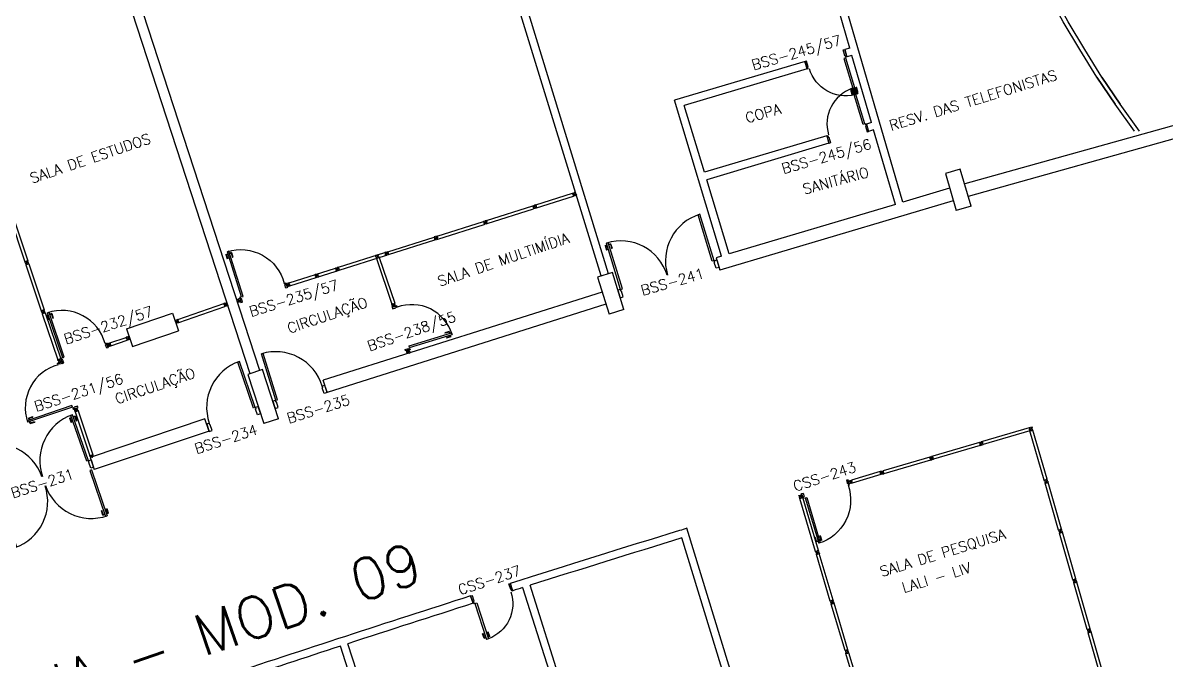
# Model space of a CAD drawing. Extents: x -152 to 150, y 325 to 437.
# Drawn here: x -131.81 to -109.69, y 387.06 to 399.38 of the extents above; entities that cross this region are included whole.
import ezdxf
from ezdxf.enums import TextEntityAlignment as Align

# ---------------------------------------------------------------- set-up
doc = ezdxf.new("R2010")
doc.units = 0
doc.header["$LTSCALE"] = 0.01
doc.header["$MEASUREMENT"] = 0
doc.layers.get('0').update_dxf_attribs({"linetype": 'CONTINUOUS'})
for name, color, linetype in [('ALV', 2, 'CONTINUOUS'), ('AREA', 2, 'CONTINUOUS'), ('DIV', 2, 'CONTINUOUS'), ('ESQ', 1, 'CONTINUOUS'), ('ESTR', 3, 'CONTINUOUS'), ('PORTA', 2, 'CONTINUOUS'), ('TEXTO', 2, 'CONTINUOUS'), ('TEXTO-ENDEREÇO', 2, 'CONTINUOUS'), ('USO', 2, 'CONTINUOUS')]:
    doc.layers.add(name, color=color, linetype=linetype)
doc.styles.add('LEGENDA', font='romans.shx', dxfattribs={"height": 0.2})
doc.styles.add('UNB-100', font='simplex.shx', dxfattribs={"height": 3})
doc.styles.add('UNB-100-1', font='simplex.shx', dxfattribs={"height": 0.2})

# ---------------------------------------------------------------- blocks, each defined once
blk = doc.blocks.new('MTT-SSC')
for p, q in [((-0.006, 0.03), (-0.03, 0.03)), ((-0.03, 0.008), (-0.03, 0.03)), ((-0.03, 0.008), (-0.02, 0.008)), ((-0.02, -0.008), (-0.02, 0.008)), ((-0.006, 0.0205), (-0.006, 0.03)), ((0.006, 0.0205), (-0.006, 0.0205)), ((0.0051, 0), (-0.0051, 0)), ((-0.0051, 0), (0.0051, 0)), ((0, -0.0051), (0, 0.0051)), ((0, 0.0051), (0, -0.0051)), ((0.006, 0.0205), (0.006, 0.03)), ((0.006, 0.03), (0.03, 0.03)), ((0.02, -0.008), (0.02, 0.008)), ((0.03, 0.008), (0.02, 0.008)), ((0.03, 0.008), (0.03, 0.03)), ((-0.03, -0.008), (-0.02, -0.008)), ((-0.03, -0.008), (-0.03, -0.03)), ((-0.03, -0.03), (-0.006, -0.03)), ((-0.03, -0.03), (-0.009, -0.03)), ((-0.009, -0.03), (-0.027, -0.03)), ((-0.006, -0.0205), (-0.006, -0.03)), ((-0.006, -0.0205), (-0.006, -0.03)), ((0.006, -0.0205), (-0.006, -0.0205)), ((-0.006, -0.0205), (0.006, -0.0205)), ((0.006, -0.0205), (0.006, -0.03)), ((0.006, -0.0205), (0.006, -0.03)), ((0.03, -0.03), (0.006, -0.03)), ((0.03, -0.008), (0.02, -0.008)), ((0.03, -0.008), (0.03, -0.03))]:
    blk.add_line(p, q)
blk = doc.blocks.new('PDV2E-SSC')
at = {"layer": 'DIV'}
for p, q in [((0.034, 0.925), (0.034, 0.835)), ((0.034, 0.925), (0.074, 0.925)), ((0.044, 0.915), (0.044, 0.835)), ((0.044, 0.915), (0.074, 0.915)), ((0.076, 0.05), (0.076, 0.965)), ((0.106, 0.965), (0.076, 0.965)), ((0.106, 0.05), (0.106, 0.965)), ((0.148, 0.925), (0.108, 0.925)), ((0.138, 0.915), (0.108, 0.915)), ((0.138, 0.915), (0.138, 0.835)), ((0.148, 0.925), (0.148, 0.835)), ((0.044, 0.835), (0.034, 0.835)), ((0.138, 0.835), (0.148, 0.835)), ((0.031, 0.05), (0.031, -0.05)), ((0.051, 0.05), (0.031, 0.05)), ((0.051, 0.02), (0.051, 0.05)), ((0.051, 0.02), (0.061, 0.02)), ((0.061, -0.05), (0.061, 0.02)), ((0.076, 0.05), (0.106, 0.05)), ((0.95, 0.02), (0.94, 0.02)), ((0.94, -0.05), (0.94, 0.02)), ((0.95, 0.02), (0.95, 0.05)), ((0.95, 0.05), (0.97, 0.05)), ((0.97, 0.05), (0.97, 0.035)), ((0.97, 0.035), (0.97, -0.035)), ((0.031, -0.05), (0.061, -0.05)), ((0.97, -0.05), (0.94, -0.05)), ((0.97, -0.035), (0.97, -0.05))]:
    blk.add_line(p, q, dxfattribs=at)
at = {"layer": 'DIV', "color": 1}
blk.add_arc((0.076, 0.1), 0.865, 356.6786, 90, dxfattribs=at)
blk = doc.blocks.new('MTINI-SSC')
for p, q in [((-0.03, 0.008), (-0.03, 0.028)), ((-0.03, 0.028), (-0.008, 0.028)), ((-0.03, 0.008), (-0.02, 0.008)), ((-0.02, 0), (-0.02, 0.008)), ((-0.001, 0), (-0.02, 0)), ((-0.008, 0.019), (-0.008, 0.028)), ((0.008, 0.019), (-0.008, 0.019)), ((0.005, 0), (-0.005, 0)), ((0.02, 0), (-0.001, 0)), ((0, -0.005), (0, 0.005)), ((0.008, 0.019), (0.008, 0.028)), ((0.03, 0.028), (0.008, 0.028)), ((0.03, 0.008), (0.02, 0.008)), ((0.02, 0), (0.02, 0.008)), ((0.03, 0.008), (0.03, 0.028))]:
    blk.add_line(p, q)
blk = doc.blocks.new('DIVMT-SSC')
for p, q in [((0, 0.005), (0, -0.005)), ((0, -0.005), (0, 0.005)), ((-0.03, -0.03), (-0.03, -0.97)), ((0.006, -0.03), (-0.006, -0.03)), ((-0.005, 0), (0.005, 0)), ((0.005, 0), (-0.005, 0)), ((0.006, -0.02), (0.006, -0.03)), ((0.03, -0.03), (0.03, -0.97)), ((0.03, -0.97), (-0.03, -0.97)), ((-0.006, -0.98), (-0.006, -0.97)), ((-0.006, -0.98), (0.006, -0.98)), ((0.006, -1.001), (-0.006, -1.001)), ((0.005, -0.97), (-0.005, -0.97)), ((0, -0.994), (0, -1.007)), ((0, -1.02), (0, -1.021)), ((0.006, -0.98), (0.006, -0.97))]:
    blk.add_line(p, q)
blk.add_lwpolyline([(0.006, -0.02), (-0.006, -0.02), (0.006, -0.02), (0.006, -0.03), (0.03, -0.03), (0.03, -0.008), (0.02, -0.008), (0.02, 0.008), (0.03, 0.008), (0.03, 0.03), (0.006, 0.03), (0.006, 0.02), (-0.006, 0.02), (-0.006, 0.03), (-0.03, 0.03), (-0.03, 0.008), (-0.02, 0.008), (-0.02, -0.008), (-0.03, -0.008), (-0.03, -0.03), (-0.006, -0.03), (-0.006, -0.02), (-0.006, -0.03)])
blk = doc.blocks.new('PDV2D-SSC')
for p, q in [((-0.148, 0.925), (-0.108, 0.925)), ((-0.148, 0.925), (-0.148, 0.835)), ((-0.138, 0.915), (-0.108, 0.915)), ((-0.138, 0.915), (-0.138, 0.835)), ((-0.106, 0.965), (-0.076, 0.965)), ((-0.106, 0.05), (-0.106, 0.965)), ((-0.076, 0.05), (-0.076, 0.965)), ((-0.034, 0.925), (-0.074, 0.925)), ((-0.044, 0.915), (-0.074, 0.915)), ((-0.044, 0.915), (-0.044, 0.835)), ((-0.034, 0.925), (-0.034, 0.835)), ((-0.138, 0.835), (-0.148, 0.835)), ((-0.044, 0.835), (-0.034, 0.835)), ((-0.95, 0.05), (-0.97, 0.05)), ((-0.97, 0.05), (-0.97, 0.035)), ((-0.97, 0.035), (-0.97, -0.035)), ((-0.95, 0.02), (-0.95, 0.05)), ((-0.95, 0.02), (-0.94, 0.02)), ((-0.94, -0.05), (-0.94, 0.02)), ((-0.076, 0.05), (-0.106, 0.05)), ((-0.051, 0.02), (-0.061, 0.02)), ((-0.061, -0.05), (-0.061, 0.02)), ((-0.051, 0.05), (-0.031, 0.05)), ((-0.051, 0.02), (-0.051, 0.05)), ((-0.031, 0.05), (-0.031, -0.05)), ((-0.97, -0.035), (-0.97, -0.05)), ((-0.97, -0.05), (-0.94, -0.05)), ((-0.031, -0.05), (-0.061, -0.05))]:
    blk.add_line(p, q)
at = {"color": 1}
blk.add_arc((-0.076, 0.1), 0.865, 90, 183.3214, dxfattribs=at)
blk = doc.blocks.new('PTDP-SSC')
at = {"color": 2}
for p, q in [((0.055, 1.015), (0.09, 1.015)), ((0.055, 0.075), (0.055, 1.015)), ((0.09, 0.075), (0.09, 1.015)), ((1.91, 0.075), (1.91, 1.015)), ((1.945, 1.015), (1.91, 1.015)), ((1.945, 0.075), (1.945, 1.015)), ((0.05, 0.075), (0, 0.075)), ((0, 0.075), (0, -0.075)), ((0.05, 0.04), (0.05, 0.075)), ((0.06, 0.04), (0.05, 0.04)), ((0.055, 0.075), (0.09, 0.075)), ((0.06, -0.075), (0.06, 0.04)), ((1.945, 0.075), (1.91, 0.075)), ((1.94, -0.075), (1.94, 0.04)), ((1.94, 0.04), (1.95, 0.04)), ((1.95, 0.04), (1.95, 0.075)), ((1.95, 0.075), (2, 0.075)), ((2, 0.075), (2, -0.075)), ((0, -0.075), (0.06, -0.075)), ((2, -0.075), (1.94, -0.075))]:
    blk.add_line(p, q, dxfattribs=at)
at = {"color": 1}
for centre, start, end in [((0.055, 0.075), 0, 90), ((1.945, 0.075), 90, 180)]:
    blk.add_arc(centre, 0.94, start, end, dxfattribs=at)
blk = doc.blocks.new('PISOANF-SSC')
for p, q in [((0, 0), (-0.224, -0.6)), ((-0.224, -0.6), (-0.427, -1.2)), ((-0.427, -1.2), (-0.603, -1.8)), ((-0.603, -1.8), (-0.772, -2.4)), ((-0.772, -2.4), (-0.914, -3)), ((-0.914, -3), (-1.032, -3.6)), ((-1.032, -3.6), (-1.14, -4.2)), ((-1.14, -4.2), (-1.223, -4.8)), ((-1.223, -4.8), (-1.28, -5.3)), ((-1.28, -5.3), (-1.324, -5.8)), ((-1.324, -5.8), (-1.355, -6.3)), ((-1.355, -6.3), (-1.374, -6.8)), ((-1.374, -6.8), (-1.374, -7.111)), ((-1.374, -7.111), (-1.38, -7.611)), ((-1.374, -8.093), (-1.38, -7.593)), ((-1.355, -8.593), (-1.374, -8.093)), ((-1.324, -9.093), (-1.355, -8.593)), ((-1.28, -9.593), (-1.324, -9.093)), ((-1.223, -10.093), (-1.28, -9.593)), ((-1.14, -10.693), (-1.223, -10.093)), ((-1.032, -11.293), (-1.14, -10.693)), ((-0.914, -11.893), (-1.032, -11.293)), ((-0.772, -12.493), (-0.914, -11.893)), ((-0.603, -13.093), (-0.772, -12.493)), ((-0.427, -13.693), (-0.603, -13.093))]:
    blk.add_line(p, q)
blk.add_lwpolyline([(-0.224, -14.293), (-0.427, -13.693)], close=True)
blk.add_lwpolyline([(0, -14.893), (-0.224, -14.293)])
blk = doc.blocks.new('PD80-SSC')
at = {"color": 2}
for p, q in [((-0.777, 0.01), (-0.777, -0.03)), ((-0.777, 0.01), (-0.687, 0.01)), ((-0.687, 0), (-0.687, 0.01)), ((-0.075, 0), (0.075, 0)), ((-0.075, 0), (-0.075, -0.02)), ((0.075, -0.03), (0.075, 0)), ((-0.817, -0.065), (-0.817, -0.03)), ((-0.085, -0.03), (-0.817, -0.03)), ((-0.085, -0.065), (-0.817, -0.065)), ((-0.777, -0.105), (-0.777, -0.065)), ((-0.777, -0.105), (-0.687, -0.105)), ((-0.767, 0), (-0.767, -0.03)), ((-0.767, 0), (-0.687, 0)), ((-0.767, -0.095), (-0.767, -0.065)), ((-0.767, -0.095), (-0.687, -0.095)), ((-0.687, -0.095), (-0.687, -0.105)), ((-0.085, -0.03), (-0.085, -0.065)), ((-0.075, -0.02), (-0.04, -0.02)), ((-0.04, -0.03), (-0.04, -0.02)), ((-0.04, -0.03), (0.075, -0.03)), ((-0.075, -0.781), (-0.04, -0.781)), ((-0.075, -0.801), (-0.075, -0.781)), ((-0.075, -0.801), (0.075, -0.801)), ((-0.075, -0.802), (0.075, -0.802)), ((-0.04, -0.771), (0.075, -0.771)), ((-0.04, -0.771), (-0.04, -0.781)), ((0.075, -0.771), (0.075, -0.801))]:
    blk.add_line(p, q, dxfattribs=at)
at = {"color": 1}
blk.add_arc((-0.085, -0.03), 0.731, 182.6571, 270, dxfattribs=at)
blk = doc.blocks.new('A$C73356FFD')
at = {"layer": 'DIV'}
for p, q in [((0.025, 0.03), (0.035, 0.03)), ((0.035, 0.03), (0.025, 0.03)), ((0.03, 0.025), (0.03, 0.035)), ((0.03, 0.035), (0.03, 0.025))]:
    blk.add_line(p, q, dxfattribs=at)
blk.add_lwpolyline([(0.009, 0.036), (0, 0.036), (0, 0.06), (0.022, 0.06), (0.022, 0.05), (0.038, 0.05), (0.038, 0.06), (0.06, 0.06), (0.06, 0.036), (0.05, 0.036), (0.05, 0.024), (0.06, 0.024), (0.06, 0), (0.038, 0), (0.038, 0.01), (0.022, 0.01), (0.022, 0), (0, 0), (0, 0.024), (0.009, 0.024)], close=True, dxfattribs=at)
blk = doc.blocks.new('PE80')
for p, q in [((0.075, 0), (-0.075, 0)), ((-0.075, -0.03), (-0.075, 0)), ((0.075, 0), (0.075, -0.02)), ((0.777, 0.01), (0.687, 0.01)), ((0.687, 0), (0.687, 0.01)), ((0.777, 0.01), (0.777, -0.03)), ((0.04, -0.03), (-0.075, -0.03)), ((0.075, -0.02), (0.04, -0.02)), ((0.04, -0.03), (0.04, -0.02)), ((0.085, -0.03), (0.817, -0.03)), ((0.085, -0.03), (0.085, -0.065)), ((0.085, -0.065), (0.817, -0.065)), ((0.767, 0), (0.687, 0)), ((0.767, -0.095), (0.687, -0.095)), ((0.687, -0.095), (0.687, -0.105)), ((0.777, -0.105), (0.687, -0.105)), ((0.767, 0), (0.767, -0.03)), ((0.767, -0.095), (0.767, -0.065)), ((0.777, -0.105), (0.777, -0.065)), ((0.817, -0.065), (0.817, -0.03)), ((0.04, -0.771), (-0.075, -0.771)), ((-0.075, -0.771), (-0.075, -0.801)), ((0.075, -0.801), (-0.075, -0.801)), ((0.075, -0.802), (-0.075, -0.802)), ((0.04, -0.771), (0.04, -0.781)), ((0.075, -0.781), (0.04, -0.781)), ((0.075, -0.801), (0.075, -0.781))]:
    blk.add_line(p, q)
blk.add_arc((0.085, -0.03), 0.731, 270, 357.3429)
blk = doc.blocks.new('porta1')
at = {"layer": 'ALV'}
blk.add_line((-125.924, 392.234), (-125.999, 392.472), dxfattribs=at)
at = {"layer": 'ESQ'}
for p, q in [((-126.916, 392.085), (-127.193, 392.983)), ((-126.883, 392.095), (-127.159, 392.993)), ((-126.018, 392.361), (-125.97, 392.377)), ((-126.007, 392.328), (-126.018, 392.361)), ((-126.017, 392.325), (-126.007, 392.328)), ((-125.981, 392.216), (-126.017, 392.325)), ((-125.97, 392.377), (-125.924, 392.234)), ((-126.921, 392.083), (-126.969, 392.069)), ((-126.969, 392.069), (-126.925, 391.925)), ((-126.911, 392.05), (-126.921, 392.083)), ((-126.916, 392.085), (-126.883, 392.095)), ((-126.901, 392.053), (-126.911, 392.05)), ((-126.867, 391.943), (-126.901, 392.053)), ((-125.924, 392.234), (-125.981, 392.216)), ((-126.925, 391.925), (-126.867, 391.943))]:
    blk.add_line(p, q, dxfattribs=at)
blk.add_arc((-126.916, 392.085), 0.94, 17.1067, 107.1067, dxfattribs=at)
blk = doc.blocks.new('port2')
at = {"layer": 'ESQ'}
for p, q in [((-127.618, 392.837), (-127.651, 392.825)), ((-127.345, 391.936), (-127.651, 392.825)), ((-127.312, 391.948), (-127.618, 392.837)), ((-127.312, 391.948), (-127.345, 391.936)), ((-127.308, 391.95), (-127.26, 391.966)), ((-127.296, 391.916), (-127.308, 391.95)), ((-127.306, 391.913), (-127.296, 391.916)), ((-127.268, 391.804), (-127.306, 391.913)), ((-127.211, 391.824), (-127.268, 391.804)), ((-127.26, 391.966), (-127.211, 391.824)), ((-128.201, 391.642), (-128.249, 391.626)), ((-128.249, 391.626), (-128.202, 391.484)), ((-128.19, 391.609), (-128.201, 391.642)), ((-128.181, 391.612), (-128.19, 391.609)), ((-128.145, 391.502), (-128.181, 391.612)), ((-128.202, 391.484), (-128.145, 391.502))]:
    blk.add_line(p, q, dxfattribs=at)
blk.add_arc((-127.312, 391.948), 0.94, 108.9909, 198.9909, dxfattribs=at)
blk = doc.blocks.new('port3')
at = {"layer": 'ESQ'}
for p, q in [((-130.903, 391.742), (-130.865, 391.755)), ((-130.903, 391.742), (-130.874, 391.657)), ((-130.89, 391.736), (-130.861, 391.746)), ((-130.89, 391.736), (-130.864, 391.66)), ((-130.572, 390.905), (-130.878, 391.793)), ((-130.864, 391.66), (-130.874, 391.657)), ((-130.539, 390.916), (-130.845, 391.805)), ((-130.794, 391.779), (-130.831, 391.766)), ((-130.8, 391.766), (-130.828, 391.757)), ((-130.8, 391.766), (-130.774, 391.691)), ((-130.794, 391.779), (-130.765, 391.694)), ((-130.774, 391.691), (-130.765, 391.694)), ((-132.632, 391.19), (-132.599, 391.201)), ((-132.326, 390.301), (-132.632, 391.19)), ((-132.293, 390.312), (-132.599, 391.201)), ((-130.534, 390.918), (-130.487, 390.934)), ((-130.487, 390.934), (-130.438, 390.792)), ((-130.539, 390.916), (-130.572, 390.905)), ((-130.523, 390.884), (-130.534, 390.918)), ((-130.532, 390.881), (-130.523, 390.884)), ((-130.495, 390.772), (-130.532, 390.881)), ((-130.479, 390.741), (-130.512, 390.73)), ((-130.512, 390.73), (-130.206, 389.841)), ((-130.438, 390.792), (-130.495, 390.772)), ((-130.479, 390.741), (-130.173, 389.852)), ((-132.331, 390.299), (-132.378, 390.283)), ((-132.378, 390.283), (-132.329, 390.141)), ((-132.319, 390.266), (-132.331, 390.299)), ((-132.326, 390.301), (-132.293, 390.312)), ((-132.31, 390.269), (-132.319, 390.266)), ((-132.272, 390.161), (-132.31, 390.269)), ((-132.329, 390.141), (-132.272, 390.161)), ((-132.266, 390.126), (-132.233, 390.137)), ((-132.266, 390.126), (-131.96, 389.237)), ((-132.233, 390.137), (-131.927, 389.249)), ((-130.257, 389.866), (-130.287, 389.951)), ((-130.251, 389.879), (-130.277, 389.954)), ((-130.257, 389.866), (-130.219, 389.879)), ((-130.251, 389.879), (-130.222, 389.889)), ((-130.161, 389.91), (-130.189, 389.9)), ((-130.161, 389.91), (-130.187, 389.986)), ((-130.148, 389.904), (-130.186, 389.891)), ((-130.148, 389.904), (-130.178, 389.989)), ((-131.96, 389.237), (-131.927, 389.249))]:
    blk.add_line(p, q, dxfattribs=at)
for centre, start, end in [((-130.539, 390.916), 108.9909, 198.9909), ((-132.326, 390.301), 18.9909, 108.9909), ((-132.266, 390.126), 288.9909, 18.9909), ((-130.479, 390.741), 198.9909, 288.9909)]:
    blk.add_arc(centre, 0.94, start, end, dxfattribs=at)

msp = doc.modelspace()

# ---------------------------------------------------------------- linework, layer by layer
at = {"layer": 'ALV'}
for p, q in [((-127.413, 392.6), (-131.875, 406.293)), ((-120.621, 394.489), (-124.03, 405.588)), ((-120.477, 394.533), (-123.344, 403.867)), ((-127.222, 392.662), (-130.724, 403.407)), ((-114.788, 395.915), (-115.986, 400.021)), ((-115.814, 398.896), (-116.129, 399.98)), ((-115.814, 398.896), (-115.91, 398.867)), ((-115.91, 398.867), (-115.868, 398.723)), ((-115.772, 398.752), (-115.868, 398.723)), ((-115.394, 397.456), (-115.772, 398.752)), ((-116.679, 398.638), (-119.201, 397.887)), ((-116.636, 398.495), (-119.014, 397.787)), ((-116.679, 398.638), (-116.636, 398.495)), ((-107.128, 398.074), (-113.589, 396.269)), ((-118.293, 394.871), (-119.201, 397.887)), ((-107.062, 397.833), (-113.522, 396.028)), ((-118.624, 396.494), (-119.014, 397.787)), ((-115.394, 397.456), (-115.49, 397.427)), ((-115.49, 397.427), (-115.449, 397.283)), ((-116.258, 397.198), (-118.624, 396.494)), ((-116.258, 397.198), (-116.217, 397.054)), ((-115.352, 397.312), (-115.449, 397.283)), ((-114.932, 395.872), (-115.352, 397.312)), ((-116.217, 397.054), (-118.581, 396.35)), ((-118.149, 394.914), (-118.581, 396.35)), ((-113.885, 396.184), (-114.788, 395.915)), ((-113.814, 395.944), (-118.325, 394.601)), ((-114.932, 395.872), (-118.149, 394.914)), ((-118.293, 394.871), (-118.398, 394.84)), ((-118.398, 394.84), (-118.325, 394.601)), ((-120.605, 394.179), (-125.999, 392.472)), ((-120.53, 393.941), (-125.924, 392.234)), ((-128.284, 391.728), (-130.507, 390.982)), ((-128.202, 391.484), (-128.284, 391.728)), ((-128.204, 391.491), (-130.428, 390.745)), ((-130.507, 390.982), (-130.428, 390.745)), ((-117.45, 384.688), (-118.962, 389.611)), ((-117.593, 384.644), (-119.061, 389.423)), ((-122.331, 388.403), (-122.381, 388.545)), ((-121.032, 385.458), (-121.995, 388.51)), ((-123.096, 388.16), (-123.146, 388.302)), ((-122.14, 388.464), (-121.175, 385.413)), ((-125.247, 386.048), (-125.666, 387.332)), ((-123.974, 382.624), (-125.523, 387.378))]:
    msp.add_line(p, q, dxfattribs=at)
for radius, start, end in [(407.019, 107.06244, 107.08356), (407.019, 107.08356, 107.5667), (406.869, 107.08356, 107.51624), (407.019, 107.67962, 108.39593), (406.869, 107.5378, 107.56596), (406.869, 107.67892, 108.03804), (406.869, 108.05916, 108.36324)]:
    msp.add_arc((0.463, 0.506), radius, start, end, dxfattribs=at)
at = {"layer": 'DIV'}
for p, q in [((-121.888, 395.865), (-121.176, 396.09)), ((-121.87, 395.807), (-121.158, 396.033)), ((-121.176, 396.09), (-121.158, 396.033)), ((-121.16, 396.07), (-121.169, 396.067)), ((-121.169, 396.066), (-121.166, 396.056)), ((-121.157, 396.058), (-121.166, 396.055)), ((-121.157, 396.058), (-121.16, 396.07)), ((-121.145, 396.068), (-121.132, 396.072)), ((-121.14, 396.077), (-121.136, 396.065)), ((-121.12, 396.076), (-121.119, 396.077)), ((-121.888, 395.865), (-121.87, 395.807)), ((-124.966, 394.89), (-124.989, 394.882)), ((-124.982, 394.861), (-124.989, 394.882)), ((-124.982, 394.861), (-124.972, 394.865)), ((-124.977, 394.846), (-124.967, 394.849)), ((-124.977, 394.846), (-124.97, 394.825)), ((-124.967, 394.849), (-124.972, 394.865)), ((-124.913, 394.844), (-124.97, 394.825)), ((-124.97, 394.825), (-124.947, 394.833)), ((-124.97, 394.825), (-124.95, 394.832)), ((-124.97, 394.825), (-124.672, 393.944)), ((-124.95, 394.832), (-124.967, 394.826)), ((-124.963, 394.881), (-124.966, 394.89)), ((-124.952, 394.885), (-124.963, 394.881)), ((-124.956, 394.862), (-124.946, 394.865)), ((-124.946, 394.865), (-124.956, 394.862)), ((-124.955, 394.894), (-124.932, 394.901)), ((-124.952, 394.885), (-124.955, 394.894)), ((-124.952, 394.868), (-124.949, 394.858)), ((-124.949, 394.858), (-124.952, 394.868)), ((-124.95, 394.842), (-124.939, 394.846)), ((-124.939, 394.846), (-124.95, 394.842)), ((-124.95, 394.842), (-124.947, 394.833)), ((-124.95, 394.842), (-124.947, 394.833)), ((-124.937, 394.836), (-124.946, 394.833)), ((-124.939, 394.846), (-124.936, 394.837)), ((-124.939, 394.846), (-124.936, 394.837)), ((-124.913, 394.844), (-124.936, 394.837)), ((-124.925, 394.88), (-124.934, 394.877)), ((-124.929, 394.862), (-124.934, 394.877)), ((-124.925, 394.88), (-124.932, 394.901)), ((-124.92, 394.865), (-124.929, 394.862)), ((-124.92, 394.865), (-124.913, 394.844)), ((-124.913, 394.844), (-124.615, 393.961)), ((-129.802, 393.464), (-128.914, 393.77)), ((-128.914, 393.77), (-128.796, 393.43)), ((-129.802, 393.464), (-129.685, 393.123)), ((-129.685, 393.123), (-128.796, 393.43)), ((-130.161, 393.184), (-130.182, 393.176)), ((-130.174, 393.154), (-130.182, 393.176)), ((-130.165, 393.157), (-130.174, 393.154)), ((-130.161, 393.145), (-130.17, 393.142)), ((-130.165, 393.157), (-130.161, 393.145)), ((-130.161, 393.184), (-130.158, 393.174)), ((-130.143, 393.179), (-130.158, 393.174)), ((-130.149, 393.156), (-130.139, 393.159)), ((-130.139, 393.159), (-130.149, 393.156)), ((-130.146, 393.189), (-130.125, 393.196)), ((-130.146, 393.189), (-130.143, 393.179)), ((-130.142, 393.153), (-130.146, 393.163)), ((-130.146, 393.163), (-130.142, 393.153)), ((-130.127, 393.17), (-130.118, 393.173)), ((-130.127, 393.17), (-130.118, 393.173)), ((-130.123, 393.159), (-130.127, 393.17)), ((-130.127, 393.17), (-130.123, 393.159)), ((-130.125, 393.196), (-129.811, 393.302)), ((-130.125, 393.196), (-130.106, 393.139)), ((-130.125, 393.196), (-130.118, 393.173)), ((-130.123, 393.159), (-130.114, 393.162)), ((-130.123, 393.159), (-130.114, 393.162)), ((-130.117, 393.172), (-130.114, 393.163)), ((-130.106, 393.139), (-130.114, 393.162)), ((-130.106, 393.139), (-130.113, 393.159)), ((-130.113, 393.159), (-130.107, 393.142)), ((-130.106, 393.139), (-129.791, 393.246)), ((-129.811, 393.302), (-129.791, 393.246)), ((-130.17, 393.142), (-130.163, 393.12)), ((-130.142, 393.127), (-130.163, 393.12)), ((-130.13, 393.141), (-130.145, 393.136)), ((-130.142, 393.127), (-130.145, 393.136)), ((-130.127, 393.132), (-130.13, 393.141)), ((-130.127, 393.132), (-130.106, 393.139)), ((-130.738, 391.881), (-130.795, 391.862)), ((-130.795, 391.862), (-130.511, 391.013)), ((-130.738, 391.881), (-130.454, 391.032)), ((-112.329, 391.492), (-112.272, 391.509)), ((-112.054, 390.54), (-112.329, 391.492)), ((-112.315, 391.528), (-112.303, 391.532)), ((-112.307, 391.523), (-112.311, 391.536)), ((-112.298, 391.511), (-112.309, 391.508)), ((-112.309, 391.508), (-112.306, 391.499)), ((-112.305, 391.499), (-112.296, 391.502)), ((-112.3, 391.499), (-112.3, 391.5)), ((-112.298, 391.511), (-112.295, 391.502)), ((-111.997, 390.557), (-112.272, 391.509)), ((-130.454, 391.032), (-130.511, 391.013)), ((-130.478, 391.024), (-130.488, 391.021)), ((-130.485, 391.012), (-130.488, 391.021)), ((-130.485, 391.012), (-130.474, 391.016)), ((-130.467, 390.996), (-130.479, 390.992)), ((-130.474, 391.016), (-130.477, 391.025)), ((-130.475, 391), (-130.471, 390.987)), ((-130.467, 390.976), (-130.467, 390.975)), ((-115.206, 390.712), (-115.227, 390.706)), ((-115.206, 390.712), (-115.203, 390.702)), ((-115.191, 390.716), (-115.169, 390.723)), ((-115.191, 390.716), (-115.188, 390.707)), ((-115.163, 390.7), (-115.169, 390.723)), ((-115.821, 390.5), (-115.822, 390.5)), ((-115.796, 390.508), (-115.809, 390.504)), ((-115.801, 390.5), (-115.804, 390.512)), ((-115.784, 390.517), (-115.775, 390.52)), ((-115.784, 390.517), (-115.781, 390.506)), ((-115.227, 390.706), (-115.782, 390.543)), ((-115.765, 390.486), (-115.782, 390.543)), ((-115.781, 390.506), (-115.771, 390.509)), ((-115.772, 390.51), (-115.775, 390.519)), ((-115.21, 390.648), (-115.765, 390.486)), ((-115.227, 390.706), (-115.22, 390.683)), ((-115.21, 390.648), (-115.227, 390.706)), ((-115.227, 390.706), (-115.221, 390.686)), ((-115.221, 390.686), (-115.226, 390.703)), ((-115.211, 390.685), (-115.22, 390.683)), ((-115.211, 390.685), (-115.22, 390.683)), ((-115.217, 390.672), (-115.22, 390.682)), ((-115.208, 390.674), (-115.217, 390.671)), ((-115.208, 390.674), (-115.217, 390.671)), ((-115.21, 390.648), (-115.217, 390.671)), ((-115.208, 390.674), (-115.211, 390.685)), ((-115.211, 390.685), (-115.208, 390.674)), ((-115.189, 390.654), (-115.21, 390.648)), ((-115.203, 390.702), (-115.188, 390.707)), ((-115.195, 390.684), (-115.185, 390.687)), ((-115.185, 390.687), (-115.195, 390.684)), ((-115.192, 390.664), (-115.176, 390.668)), ((-115.189, 390.654), (-115.192, 390.664)), ((-115.188, 390.68), (-115.191, 390.69)), ((-115.191, 390.69), (-115.188, 390.68)), ((-115.174, 390.659), (-115.176, 390.668)), ((-115.174, 390.659), (-115.153, 390.665)), ((-115.172, 390.697), (-115.163, 390.7)), ((-115.168, 390.685), (-115.172, 390.697)), ((-115.168, 390.685), (-115.159, 390.688)), ((-115.159, 390.688), (-115.153, 390.665)), ((-112.054, 390.54), (-111.997, 390.557)), ((-112.054, 390.54), (-112.031, 390.547)), ((-112.048, 390.519), (-112.054, 390.54)), ((-112.048, 390.519), (-112.039, 390.522)), ((-112.044, 390.504), (-112.034, 390.506)), ((-112.044, 390.504), (-112.038, 390.482)), ((-112.039, 390.522), (-112.034, 390.506)), ((-112.029, 390.538), (-112.031, 390.547)), ((-112.029, 390.538), (-112.031, 390.547)), ((-112.03, 390.547), (-112.021, 390.55)), ((-112.029, 390.538), (-112.017, 390.541)), ((-112.017, 390.541), (-112.029, 390.538)), ((-112.022, 390.518), (-112.012, 390.521)), ((-112.012, 390.521), (-112.022, 390.518)), ((-111.997, 390.557), (-112.02, 390.55)), ((-112.017, 390.541), (-112.02, 390.55)), ((-112.017, 390.541), (-112.02, 390.55)), ((-112.019, 390.524), (-112.016, 390.515)), ((-112.016, 390.515), (-112.019, 390.524)), ((-111.997, 390.557), (-112.017, 390.551)), ((-112.017, 390.551), (-112, 390.556)), ((-112.017, 390.498), (-112.006, 390.502)), ((-112.017, 390.498), (-112.015, 390.489)), ((-112.006, 390.502), (-112.003, 390.492)), ((-112.003, 390.492), (-111.98, 390.499)), ((-111.991, 390.536), (-112, 390.533)), ((-112, 390.533), (-111.996, 390.517)), ((-111.991, 390.536), (-111.997, 390.557)), ((-111.986, 390.52), (-111.996, 390.517)), ((-111.986, 390.52), (-111.98, 390.499)), ((-112.015, 390.489), (-112.038, 390.482)), ((-116.781, 390.188), (-116.723, 390.205)), ((-116.476, 389.163), (-116.781, 390.188)), ((-116.766, 390.244), (-116.767, 390.245)), ((-116.767, 390.224), (-116.755, 390.227)), ((-116.759, 390.219), (-116.763, 390.232)), ((-116.749, 390.207), (-116.761, 390.204)), ((-116.761, 390.204), (-116.758, 390.194)), ((-116.757, 390.195), (-116.747, 390.198)), ((-116.749, 390.207), (-116.746, 390.198)), ((-116.419, 389.18), (-116.723, 390.205)), ((-116.476, 389.163), (-116.419, 389.18)), ((-116.476, 389.163), (-116.453, 389.17)), ((-116.451, 389.161), (-116.453, 389.17)), ((-116.451, 389.161), (-116.453, 389.17)), ((-116.452, 389.17), (-116.443, 389.173)), ((-116.451, 389.161), (-116.439, 389.164)), ((-116.439, 389.164), (-116.451, 389.161)), ((-116.419, 389.18), (-116.442, 389.173)), ((-116.439, 389.164), (-116.442, 389.173)), ((-116.439, 389.164), (-116.442, 389.173)), ((-116.419, 389.18), (-116.439, 389.174)), ((-116.439, 389.174), (-116.422, 389.179)), ((-116.413, 389.159), (-116.419, 389.18)), ((-116.47, 389.142), (-116.476, 389.163)), ((-116.47, 389.142), (-116.46, 389.145)), ((-116.465, 389.126), (-116.456, 389.129)), ((-116.465, 389.126), (-116.459, 389.105)), ((-116.46, 389.145), (-116.456, 389.129)), ((-116.436, 389.112), (-116.459, 389.105)), ((-116.444, 389.141), (-116.434, 389.144)), ((-116.434, 389.144), (-116.444, 389.141)), ((-116.44, 389.148), (-116.438, 389.138)), ((-116.438, 389.138), (-116.44, 389.148)), ((-116.439, 389.121), (-116.427, 389.125)), ((-116.439, 389.121), (-116.436, 389.112)), ((-116.427, 389.125), (-116.425, 389.116)), ((-116.425, 389.116), (-116.402, 389.122)), ((-116.413, 389.159), (-116.422, 389.156)), ((-116.422, 389.156), (-116.418, 389.141)), ((-116.408, 389.144), (-116.418, 389.141)), ((-116.408, 389.144), (-116.402, 389.122))]:
    msp.add_line(p, q, dxfattribs=at)
at = {"layer": 'ESQ'}
for p, q in [((-127.193, 392.983), (-127.159, 392.993)), ((-130.277, 389.954), (-130.286, 389.951)), ((-130.187, 389.986), (-130.178, 389.989))]:
    msp.add_line(p, q, dxfattribs=at)
at = {"layer": 'ESTR'}
for p, q in [((-113.676, 396.556), (-113.964, 396.473)), ((-113.964, 396.473), (-113.756, 395.753)), ((-113.468, 395.836), (-113.676, 396.556)), ((-113.468, 395.836), (-113.756, 395.753)), ((-120.403, 394.555), (-120.69, 394.467)), ((-120.183, 393.838), (-120.403, 394.555)), ((-120.69, 394.467), (-120.47, 393.75)), ((-120.183, 393.838), (-120.469, 393.751)), ((-127.172, 392.678), (-127.458, 392.585)), ((-127.458, 392.585), (-127.148, 391.634)), ((-126.863, 391.727), (-127.172, 392.678)), ((-126.863, 391.727), (-127.147, 391.634))]:
    msp.add_line(p, q, dxfattribs=at)
at = {"layer": 'PORTA'}
for p, q in [((-120.547, 395.076), (-120.509, 395.088)), ((-120.547, 395.076), (-120.52, 394.99)), ((-120.535, 395.069), (-120.506, 395.078)), ((-120.535, 395.069), (-120.511, 394.993)), ((-120.511, 394.993), (-120.52, 394.99)), ((-120.438, 395.111), (-120.476, 395.099)), ((-120.444, 395.098), (-120.473, 395.089)), ((-120.444, 395.098), (-120.42, 395.022)), ((-120.438, 395.111), (-120.411, 395.025)), ((-120.42, 395.022), (-120.411, 395.025))]:
    msp.add_line(p, q, dxfattribs=at)

# ---------------------------------------------------------------- block references
for name in ['porta1', 'port2', 'port3']:
    msp.add_blockref(name, (0, 0))
at = {"layer": 'ALV', "rotation": 15.29147446556139}
for p in [(-114.237, 411.655), (-114.137, 411.655)]:
    msp.add_blockref('PISOANF-SSC', p, dxfattribs=at)
at = {"layer": 'DIV'}
for name, p, rotation in [('MTT-SSC', (-121.138, 396.07), 197.5609756097554), ('DIVMT-SSC', (-122.862, 395.525), 107.5609756097525), ('MTT-SSC', (-121.908, 395.827), 197.5609756097554), ('DIVMT-SSC', (-132.048, 395.693), 18.53659999999908), ('DIVMT-SSC', (-123.816, 395.223), 107.5609756097525), ('DIVMT-SSC', (-124.77, 394.921), 107.5609756097525), ('DIVMT-SSC', (-125.724, 394.619), 107.5609756097525), ('DIVMT-SSC', (-131.73, 394.745), 18.53659999999908), ('DIVMT-SSC', (-126.678, 394.317), 107.5609756097525), ('MTT-SSC', (-126.118, 394.495), 288.5331318276302), ('PDV2E-SSC', (-131.091, 392.837), 18.69665206645758), ('MTT-SSC', (-127.632, 394.015), 197.5609756097554), ('DIVMT-SSC', (-131.412, 393.797), 18.53659999999908), ('DIVMT-SSC', (-128.826, 393.61), 109.0243902438417), ('MTT-SSC', (-127.88, 393.936), 108.6966520663703), ('MTT-SSC', (-124.635, 393.924), 287.1226956947972), ('MTT-SSC', (-129.772, 393.284), 108.6966520663703), ('MTT-SSC', (-124.352, 393.025), 287.9834289309346), ('PDV2E-SSC', (-130.776, 391.899), 108.6966520664653), ('MTT-SSC', (-131.094, 392.848), 17.07317073170612), ('MTT-SSC', (-130.776, 391.9), 287.0735398700554), ('DIVMT-SSC', (-112.309, 391.53), 286.3413000000031), ('DIVMT-SSC', (-113.269, 391.248), 286.3413000000031), ('MTINI-SSC', (-130.473, 390.994), 18.89833261086049), ('DIVMT-SSC', (-114.23, 390.967), 286.3413000000031), ('A$C73356FFD', (-115.782, 390.543), 196.3413000000018), ('DIVMT-SSC', (-111.739, 389.556), 196.0975609756103), ('A$C73356FFD', (-116.723, 390.205), 106.5853658536519), ('DIVMT-SSC', (-111.461, 388.593), 196.0975609756103), ('DIVMT-SSC', (-116.154, 388.184), 196.5853658536683), ('DIVMT-SSC', (-111.183, 387.63), 196.0975609756103), ('DIVMT-SSC', (-115.868, 387.225), 196.5853658536683), ('DIVMT-SSC', (-110.905, 386.667), 196.0975609756103), ('DIVMT-SSC', (-115.582, 386.266), 196.5853658536683)]:
    msp.add_blockref(name, p, dxfattribs=dict(at, rotation=rotation))
at = {"layer": 'DIV', "xscale": -1}
for name, p, rotation in [('PDV2D-SSC', (-127.633, 394.015), 17.5609756097486), ('PDV2E-SSC', (-116.762, 390.224), 196.5853658536379)]:
    msp.add_blockref(name, p, dxfattribs=dict(at, rotation=rotation))
at = {"layer": 'DIV', "xscale": 0.9394975429190304, "yscale": 0.9394975429190304, "zscale": 0.9394975429190304, "rotation": 287.0735398700561}
msp.add_blockref('PDV2D-SSC', (-124.352, 393.026), dxfattribs=at)
at = {"layer": 'ESQ', "xscale": -1}
for name, p, rotation in [('PD80-SSC', (-115.89, 398.795), 286.6918811738559), ('PE80', (-123.117, 388.227), 107.9869066792916)]:
    msp.add_blockref(name, p, dxfattribs=dict(at, rotation=rotation))
at = {"layer": 'ESQ', "rotation": 286.7141621263949}
msp.add_blockref('PD80-SSC', (-115.47, 397.355), dxfattribs=at)
at = {"layer": 'PORTA', "rotation": 17.07317073170612}
msp.add_blockref('PTDP-SSC', (-120.276, 394.14), dxfattribs=at)

# ---------------------------------------------------------------- texts
at = {"layer": 'AREA', "style": 'UNB-100'}
for s, p in [('SALA DE PESQUISA', (-115.195, 388.669)), ('LALI - LIV', (-114.768, 388.358))]:
    msp.add_text(s, height=0.2, rotation=17.1261, dxfattribs=at).set_placement(p)
at = {"layer": 'TEXTO', "style": 'UNB-100'}
for s, rotation, p in [('RESV. DAS TELEFONISTAS', 17.1355, (-115.011, 397.294)), ('COPA', 15.8273, (-117.8, 397.442)), ('SANITÁRIO', 15.1765, (-116.691, 396.064))]:
    msp.add_text(s, height=0.2, rotation=rotation, dxfattribs=at).set_placement(p)
for s, p in [('SALA DE ESTUDOS', (-130.47, 396.669)), ('SALA DE MULTIMÍDIA', (-122.481, 394.711)), ('CIRCULAÇÃO', (-125.884, 393.634)), ('CIRCULAÇÃO', (-129.217, 392.268))]:
    msp.add_text(s, height=0.2, rotation=18.7859, dxfattribs=at).set_placement(p, align=Align.CENTER)
at = {"layer": 'TEXTO-ENDEREÇO', "style": 'UNB-100-1'}
for s, rotation, p in [('BSS-245/57', 16.0824, (-116.817, 398.712)), ('BSS-245/56', 16.0824, (-116.236, 396.707)), ('BSS-241 ', 16.0824, (-119.149, 394.299)), ('BSS-235/57', 17.3635, (-126.537, 393.963)), ('BSS-232/57', 18.1275, (-130.123, 393.442)), ('BSS-238/55', 19.2824, (-124.254, 393.325)), ('BSS-231/56', 18.1275, (-130.695, 392.14)), ('BSS-235', 17.3635, (-126.061, 391.822)), ('BSS-234', 18.1275, (-127.847, 391.24)), ('BSS-231', 18.1275, (-131.399, 390.384)), ('CSS-243', 18.1275, (-116.269, 390.515)), ('CSS-237', 18.1275, (-122.751, 388.514))]:
    msp.add_text(s, height=0.2, rotation=rotation, dxfattribs=at).set_placement(p, align=Align.CENTER)
at = {"layer": 'USO', "style": 'LEGENDA'}
msp.add_text('LAB. MICROBIOLOGIA - MOD. 09', height=0.8, rotation=19, dxfattribs=at).set_placement((-140.411, 382.959))

doc.saveas('drawing.dxf')
